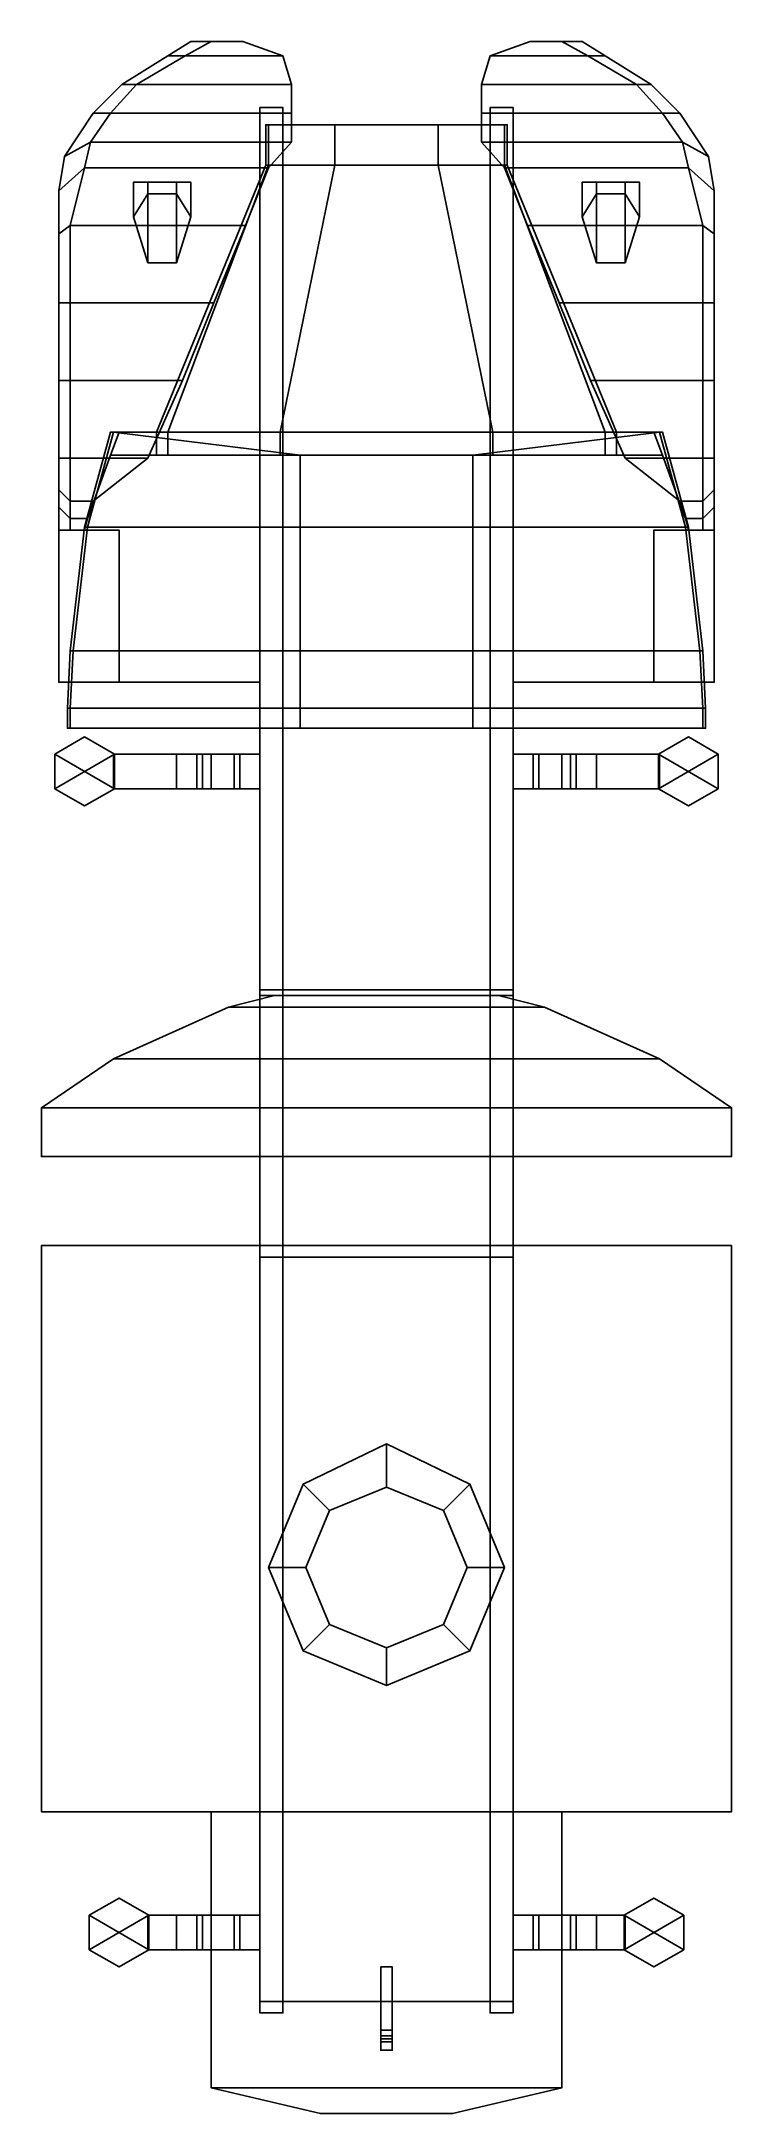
# Model space of a CAD drawing. Extents: x -1.2 to 1.2, y -4.01 to 3.2.
import ezdxf

# ---------------------------------------------------------------- set-up
doc = ezdxf.new("R2010")
doc.units = 0
doc.layers.get('0').update_dxf_attribs({"linetype": 'CONTINUOUS'})
doc.layers.add('MUDGUARDS', color=6, linetype='CONTINUOUS')

msp = doc.modelspace()

# ---------------------------------------------------------------- linework, layer by layer
for points in [[(-0.44, 2.97, 0.77), (-0.44, -3.66, 0.77), (-0.44, -3.66, 1.06), (-0.44, 2.97, 1.06)], [(-0.44, -3.66, 1.06), (-0.36, -3.66, 1.06), (-0.36, 2.97, 1.06), (-0.44, 2.97, 1.06)], [(-0.44, 2.97, 1.06), (-0.36, 2.97, 1.06), (-0.36, 2.97, 0.77), (-0.44, 2.97, 0.77)], [(-0.36, 2.97, 0.77), (-0.36, -3.66, 0.77), (-0.44, -3.66, 0.77), (-0.44, 2.97, 0.77)], [(-0.36, 2.97, 1.06), (-0.36, -3.66, 1.06), (-0.36, -3.66, 0.77), (-0.36, 2.97, 0.77)], [(0.44, 2.97, 0.77), (0.44, -3.66, 0.77), (0.36, -3.66, 0.77), (0.36, 2.97, 0.77)], [(0.36, -3.66, 1.06), (0.44, -3.66, 1.06), (0.44, 2.97, 1.06), (0.36, 2.97, 1.06)], [(0.36, 2.97, 0.77), (0.36, -3.66, 0.77), (0.36, -3.66, 1.06), (0.36, 2.97, 1.06)], [(0.36, 2.97, 1.06), (0.44, 2.97, 1.06), (0.44, 2.97, 0.77), (0.36, 2.97, 0.77)], [(0.44, 2.97, 1.06), (0.44, -3.66, 1.06), (0.44, -3.66, 0.77), (0.44, 2.97, 0.77)], [(-0.42, 2.91, 0.95), (-0.42, 2.77, 0.95), (-0.42, 2.77, 1.72), (-0.42, 2.91, 1.72)], [(0.42, 2.91, 1.72), (0.42, 2.91, 0.95), (-0.42, 2.91, 0.95), (-0.42, 2.91, 1.72)], [(0.42, 2.91, 0.95), (0.42, 2.77, 0.95), (-0.42, 2.77, 0.95), (-0.42, 2.91, 0.95)], [(-0.42, 2.91, 1.72), (-0.42, 2.77, 1.72), (-0.41, 2.77, 1.75), (-0.41, 2.91, 1.75)], [(0.41, 2.91, 1.75), (0.42, 2.91, 1.72), (-0.42, 2.91, 1.72), (-0.41, 2.91, 1.75)], [(0.18, 2.91, 1.86), (0.41, 2.91, 1.75), (-0.41, 2.91, 1.75), (-0.18, 2.91, 1.86)], [(-0.41, 2.91, 1.75), (-0.41, 2.77, 1.75), (-0.18, 2.77, 1.86), (-0.18, 2.91, 1.86)], [(-0.18, 2.91, 1.86), (-0.18, 2.77, 1.86), (0.18, 2.77, 1.86), (0.18, 2.91, 1.86)], [(0.18, 2.77, 1.86), (0.41, 2.77, 1.75), (0.41, 2.91, 1.75), (0.18, 2.91, 1.86)], [(0.41, 2.77, 1.75), (0.42, 2.77, 1.72), (0.42, 2.91, 1.72), (0.41, 2.91, 1.75)], [(0.42, 2.77, 1.72), (0.42, 2.77, 0.95), (0.42, 2.91, 0.95), (0.42, 2.91, 1.72)], [(-0.42, 2.77, 0.95), (-0.8, 1.84, 0.95), (-0.8, 1.84, 1.72), (-0.42, 2.77, 1.72)], [(0.42, 2.77, 0.95), (0.8, 1.84, 0.95), (-0.8, 1.84, 0.95), (-0.42, 2.77, 0.95)], [(-0.42, 2.77, 1.72), (-0.8, 1.84, 1.72), (-0.76, 1.84, 1.83), (-0.41, 2.77, 1.75)], [(-0.41, 2.77, 1.75), (-0.76, 1.84, 1.83), (-0.37, 1.84, 1.9), (-0.18, 2.77, 1.86)], [(-0.18, 2.77, 1.86), (-0.37, 1.84, 1.9), (0.37, 1.84, 1.9), (0.18, 2.77, 1.86)], [(0.37, 1.84, 1.9), (0.76, 1.84, 1.83), (0.41, 2.77, 1.75), (0.18, 2.77, 1.86)], [(0.76, 1.84, 1.83), (0.8, 1.84, 1.72), (0.42, 2.77, 1.72), (0.41, 2.77, 1.75)], [(0.8, 1.84, 1.72), (0.8, 1.84, 0.95), (0.42, 2.77, 0.95), (0.42, 2.77, 1.72)], [(-0.68, 2.71, 1.02), (-0.88, 2.71, 1.02), (-0.83, 2.71, 1.1066), (-0.73, 2.71, 1.1066)], [(-0.83, 2.71, 1.1066), (-0.88, 2.71, 1.02), (-0.88, 2.59, 1.02), (-0.83, 2.43, 1.1066)], [(-0.73, 2.71, 0.9334), (-0.83, 2.71, 0.9334), (-0.88, 2.71, 1.02), (-0.68, 2.71, 1.02)], [(-0.88, 2.71, 1.02), (-0.83, 2.71, 0.9334), (-0.83, 2.67, 0.9334), (-0.88, 2.59, 1.02)], [(-0.83, 2.71, 0.9334), (-0.73, 2.71, 0.9334), (-0.73, 2.67, 0.9334), (-0.83, 2.67, 0.9334)], [(-0.73, 2.71, 1.1066), (-0.83, 2.71, 1.1066), (-0.83, 2.43, 1.1066), (-0.73, 2.43, 1.1066)], [(-0.68, 2.71, 1.02), (-0.73, 2.71, 1.1066), (-0.73, 2.43, 1.1066), (-0.68, 2.59, 1.02)], [(-0.73, 2.71, 0.9334), (-0.68, 2.71, 1.02), (-0.68, 2.59, 1.02), (-0.73, 2.67, 0.9334)], [(0.73, 2.71, 1.1066), (0.68, 2.71, 1.02), (0.68, 2.59, 1.02), (0.73, 2.43, 1.1066)], [(0.68, 2.71, 1.02), (0.73, 2.71, 0.9334), (0.73, 2.67, 0.9334), (0.68, 2.59, 1.02)], [(0.88, 2.71, 1.02), (0.68, 2.71, 1.02), (0.73, 2.71, 1.1066), (0.83, 2.71, 1.1066)], [(0.83, 2.71, 0.9334), (0.73, 2.71, 0.9334), (0.68, 2.71, 1.02), (0.88, 2.71, 1.02)], [(0.83, 2.71, 1.1066), (0.73, 2.71, 1.1066), (0.73, 2.43, 1.1066), (0.83, 2.43, 1.1066)], [(0.73, 2.71, 0.9334), (0.83, 2.71, 0.9334), (0.83, 2.67, 0.9334), (0.73, 2.67, 0.9334)], [(0.88, 2.71, 1.02), (0.83, 2.71, 1.1066), (0.83, 2.43, 1.1066), (0.88, 2.59, 1.02)], [(0.83, 2.71, 0.9334), (0.88, 2.71, 1.02), (0.88, 2.59, 1.02), (0.83, 2.67, 0.9334)], [(-0.96, 1.84, 2.45), (-1.05, 1.51, 2.45), (-1.04, 1.51, 2.49), (-0.95, 1.84, 2.49)], [(0.96, 1.84, 2.45), (1.05, 1.51, 2.45), (-1.05, 1.51, 2.45), (-0.96, 1.84, 2.45)], [(-0.95, 1.84, 2.49), (-1.04, 1.51, 2.49), (-0.3, 1.51, 2.56), (-0.3, 1.76, 2.53)], [(-0.93, 1.84, 0.95), (-0.96, 1.76, 0.95), (-0.96, 1.76, 1.72), (-0.93, 1.84, 1.72)], [(0.93, 1.84, 0.95), (0.96, 1.76, 0.95), (-0.96, 1.76, 0.95), (-0.93, 1.84, 0.95)], [(0.95, 1.84, 2.49), (0.96, 1.84, 2.45), (-0.96, 1.84, 2.45), (-0.95, 1.84, 2.49)], [(0.3, 1.76, 2.53), (0.95, 1.84, 2.49), (-0.95, 1.84, 2.49), (-0.3, 1.76, 2.53)], [(-0.8, 1.84, 1.72), (-0.8, 1.76, 1.72), (-0.76, 1.76, 1.83), (-0.76, 1.84, 1.83)], [(-0.76, 1.84, 1.83), (-0.76, 1.76, 1.83), (-0.37, 1.76, 1.9), (-0.37, 1.84, 1.9)], [(-0.37, 1.84, 1.9), (-0.37, 1.76, 1.9), (0.37, 1.76, 1.9), (0.37, 1.84, 1.9)], [(0.3, 1.51, 2.56), (1.04, 1.51, 2.49), (0.95, 1.84, 2.49), (0.3, 1.76, 2.53)], [(0.37, 1.76, 1.9), (0.76, 1.76, 1.83), (0.76, 1.84, 1.83), (0.37, 1.84, 1.9)], [(0.76, 1.76, 1.83), (0.8, 1.76, 1.72), (0.8, 1.84, 1.72), (0.76, 1.84, 1.83)], [(0.96, 1.76, 1.72), (0.96, 1.76, 0.95), (0.93, 1.84, 0.95), (0.93, 1.84, 1.72)], [(1.04, 1.51, 2.49), (1.05, 1.51, 2.45), (0.96, 1.84, 2.45), (0.95, 1.84, 2.49)], [(-0.96, 1.76, 0.95), (-1.05, 1.51, 0.95), (-1.05, 1.51, 2.45), (-0.96, 1.76, 2.45)], [(0.96, 1.76, 0.95), (1.05, 1.51, 0.95), (-1.05, 1.51, 0.95), (-0.96, 1.76, 0.95)], [(0.96, 1.76, 2.45), (0.96, 1.76, 0.95), (-0.96, 1.76, 0.95), (-0.96, 1.76, 2.45)], [(-0.3, 1.76, 2.53), (-0.3, 1.51, 2.56), (0.3, 1.51, 2.56), (0.3, 1.76, 2.53)], [(1.05, 1.51, 2.45), (1.05, 1.51, 0.95), (0.96, 1.76, 0.95), (0.96, 1.76, 2.45)], [(-1.05, 1.51, 0.95), (-1.1, 1.08, 0.95), (-1.1, 1.08, 2.45), (-1.05, 1.51, 2.45)], [(1.05, 1.51, 0.95), (1.1, 1.08, 0.95), (-1.1, 1.08, 0.95), (-1.05, 1.51, 0.95)], [(-1.05, 1.51, 2.45), (-1.1, 1.08, 2.45), (-1.09, 1.08, 2.49), (-1.04, 1.51, 2.49)], [(-1.04, 1.51, 2.49), (-1.09, 1.08, 2.49), (-0.3, 1.08, 2.57), (-0.3, 1.51, 2.56)], [(-0.3, 1.51, 2.56), (-0.3, 1.08, 2.57), (0.3, 1.08, 2.57), (0.3, 1.51, 2.56)], [(0.3, 1.08, 2.57), (1.09, 1.08, 2.49), (1.04, 1.51, 2.49), (0.3, 1.51, 2.56)], [(1.09, 1.08, 2.49), (1.1, 1.08, 2.45), (1.05, 1.51, 2.45), (1.04, 1.51, 2.49)], [(1.1, 1.08, 2.45), (1.1, 1.08, 0.95), (1.05, 1.51, 0.95), (1.05, 1.51, 2.45)], [(-1.1, 1.08, 0.95), (-1.11, 0.88, 0.95), (-1.11, 0.88, 2.45), (-1.1, 1.08, 2.45)], [(1.1, 1.08, 0.95), (1.11, 0.88, 0.95), (-1.11, 0.88, 0.95), (-1.1, 1.08, 0.95)], [(-1.1, 1.08, 2.45), (-1.11, 0.88, 2.45), (-1.1, 0.88, 2.49), (-1.09, 1.08, 2.49)], [(-1.09, 1.08, 2.49), (-1.1, 0.88, 2.49), (-0.3, 0.88, 2.57), (-0.3, 1.08, 2.57)], [(-0.3, 1.08, 2.57), (-0.3, 0.88, 2.57), (0.3, 0.88, 2.57), (0.3, 1.08, 2.57)], [(0.3, 0.88, 2.57), (1.1, 0.88, 2.49), (1.09, 1.08, 2.49), (0.3, 1.08, 2.57)], [(1.1, 0.88, 2.49), (1.11, 0.88, 2.45), (1.1, 1.08, 2.45), (1.09, 1.08, 2.49)], [(1.11, 0.88, 2.45), (1.11, 0.88, 0.95), (1.1, 1.08, 0.95), (1.1, 1.08, 2.45)], [(-1.11, 0.88, 0.95), (-1.11, 0.81, 0.95), (-1.11, 0.81, 2.45), (-1.11, 0.88, 2.45)], [(1.11, 0.88, 0.95), (1.11, 0.81, 0.95), (-1.11, 0.81, 0.95), (-1.11, 0.88, 0.95)], [(-1.11, 0.88, 2.45), (-1.11, 0.81, 2.45), (-1.1, 0.81, 2.49), (-1.1, 0.88, 2.49)], [(-1.1, 0.88, 2.49), (-1.1, 0.81, 2.49), (-0.3, 0.81, 2.54), (-0.3, 0.88, 2.57)], [(-0.3, 0.88, 2.57), (-0.3, 0.81, 2.54), (0.3, 0.81, 2.54), (0.3, 0.88, 2.57)], [(0.3, 0.81, 2.54), (1.1, 0.81, 2.49), (1.1, 0.88, 2.49), (0.3, 0.88, 2.57)], [(1.1, 0.81, 2.49), (1.11, 0.81, 2.45), (1.11, 0.88, 2.45), (1.1, 0.88, 2.49)], [(1.11, 0.81, 2.45), (1.11, 0.81, 0.95), (1.11, 0.88, 0.95), (1.11, 0.88, 2.45)], [(-1.11, 0.81, 2.45), (-1.11, 0.81, 0.95), (1.11, 0.81, 0.95), (1.11, 0.81, 2.45)], [(-1.1, 0.81, 2.49), (-1.11, 0.81, 2.45), (1.11, 0.81, 2.45), (1.1, 0.81, 2.49)], [(-0.3, 0.81, 2.54), (-1.1, 0.81, 2.49), (1.1, 0.81, 2.49), (0.3, 0.81, 2.54)], [(-0.44, 0.81, 1.06), (-0.44, -0.1, 1.06), (-0.44, -0.1, 1.82), (-0.44, 0.81, 1.82)], [(-0.44, 0.81, 1.82), (-0.44, -0.1, 1.82), (0.44, -0.1, 1.82), (0.44, 0.81, 1.82)], [(0.44, 0.81, 1.06), (0.44, -0.1, 1.06), (-0.44, -0.1, 1.06), (-0.44, 0.81, 1.06)], [(0.44, -0.1, 1.82), (0.44, -0.1, 1.06), (0.44, 0.81, 1.06), (0.44, 0.81, 1.82)], [(-1.1539, 0.72, 1.44), (-1.1539, 0.6, 1.44), (-0.9461, 0.72, 1.44), (-1.05, 0.78, 1.44)], [(-1.05, 0.78, 0.72), (-0.9461, 0.72, 0.72), (-0.9461, 0.6, 0.72), (-1.1539, 0.72, 0.72)], [(-1.05, 0.78, 0.72), (-1.1539, 0.72, 0.72), (-1.1539, 0.72, 1.44), (-1.05, 0.78, 1.44)], [(-0.9461, 0.72, 0.72), (-1.05, 0.78, 0.72), (-1.05, 0.78, 1.44), (-0.9461, 0.72, 1.44)], [(1.05, 0.78, 0.72), (0.9461, 0.72, 0.72), (0.9461, 0.72, 1.44), (1.05, 0.78, 1.44)], [(1.05, 0.78, 0.72), (1.1539, 0.72, 0.72), (1.1539, 0.6, 0.72), (0.9461, 0.72, 0.72)], [(0.9461, 0.72, 1.44), (0.9461, 0.6, 1.44), (1.1539, 0.72, 1.44), (1.05, 0.78, 1.44)], [(1.1539, 0.72, 0.72), (1.05, 0.78, 0.72), (1.05, 0.78, 1.44), (1.1539, 0.72, 1.44)], [(-1.1539, 0.6, 1.44), (-1.05, 0.54, 1.44), (-0.9461, 0.6, 1.44), (-0.9461, 0.72, 1.44)], [(-1.1539, 0.72, 0.72), (-0.9461, 0.6, 0.72), (-1.05, 0.54, 0.72), (-1.1539, 0.6, 0.72)], [(-1.1539, 0.72, 0.72), (-1.1539, 0.6, 0.72), (-1.1539, 0.6, 1.44), (-1.1539, 0.72, 1.44)], [(-0.73, 0.72, 0.75), (-0.64, 0.72, 0.53), (-0.95, 0.72, 0.53), (-0.95, 0.72, 0.75)], [(-0.95, 0.6, 0.53), (-0.95, 0.72, 0.53), (-0.64, 0.72, 0.53), (-0.64, 0.6, 0.53)], [(-0.73, 0.6, 0.75), (-0.73, 0.72, 0.75), (-0.95, 0.72, 0.75), (-0.95, 0.6, 0.75)], [(-0.9461, 0.6, 0.72), (-0.9461, 0.72, 0.72), (-0.9461, 0.72, 1.44), (-0.9461, 0.6, 1.44)], [(-0.66, 0.72, 0.79), (-0.51, 0.72, 0.64), (-0.64, 0.72, 0.53), (-0.73, 0.72, 0.75)], [(-0.66, 0.6, 0.79), (-0.66, 0.72, 0.79), (-0.73, 0.72, 0.75), (-0.73, 0.6, 0.75)], [(-0.61, 0.72, 0.89), (-0.44, 0.72, 0.79), (-0.51, 0.72, 0.64), (-0.66, 0.72, 0.79)], [(-0.61, 0.6, 0.89), (-0.61, 0.72, 0.89), (-0.66, 0.72, 0.79), (-0.66, 0.6, 0.79)], [(-0.64, 0.6, 0.53), (-0.64, 0.72, 0.53), (-0.51, 0.72, 0.64), (-0.51, 0.6, 0.64)], [(-0.53, 0.72, 0.99), (-0.44, 0.72, 1), (-0.44, 0.72, 0.79), (-0.61, 0.72, 0.89)], [(-0.53, 0.6, 0.99), (-0.53, 0.72, 0.99), (-0.61, 0.72, 0.89), (-0.61, 0.6, 0.89)], [(-0.44, 0.6, 1), (-0.44, 0.72, 1), (-0.53, 0.72, 0.99), (-0.53, 0.6, 0.99)], [(-0.51, 0.6, 0.64), (-0.51, 0.72, 0.64), (-0.44, 0.72, 0.79), (-0.44, 0.6, 0.79)], [(0.66, 0.72, 0.79), (0.51, 0.72, 0.64), (0.44, 0.72, 0.79), (0.61, 0.72, 0.89)], [(0.51, 0.72, 0.64), (0.51, 0.6, 0.64), (0.44, 0.6, 0.79), (0.44, 0.72, 0.79)], [(0.61, 0.72, 0.89), (0.44, 0.72, 0.79), (0.44, 0.72, 1), (0.53, 0.72, 0.99)], [(0.44, 0.72, 1), (0.44, 0.6, 1), (0.53, 0.6, 0.99), (0.53, 0.72, 0.99)], [(0.73, 0.72, 0.75), (0.64, 0.72, 0.53), (0.51, 0.72, 0.64), (0.66, 0.72, 0.79)], [(0.64, 0.72, 0.53), (0.64, 0.6, 0.53), (0.51, 0.6, 0.64), (0.51, 0.72, 0.64)], [(0.53, 0.72, 0.99), (0.53, 0.6, 0.99), (0.61, 0.6, 0.89), (0.61, 0.72, 0.89)], [(0.61, 0.72, 0.89), (0.61, 0.6, 0.89), (0.66, 0.6, 0.79), (0.66, 0.72, 0.79)], [(0.95, 0.72, 0.75), (0.95, 0.72, 0.53), (0.64, 0.72, 0.53), (0.73, 0.72, 0.75)], [(0.95, 0.72, 0.53), (0.95, 0.6, 0.53), (0.64, 0.6, 0.53), (0.64, 0.72, 0.53)], [(0.66, 0.72, 0.79), (0.66, 0.6, 0.79), (0.73, 0.6, 0.75), (0.73, 0.72, 0.75)], [(0.73, 0.72, 0.75), (0.73, 0.6, 0.75), (0.95, 0.6, 0.75), (0.95, 0.72, 0.75)], [(0.9461, 0.72, 0.72), (0.9461, 0.6, 0.72), (0.9461, 0.6, 1.44), (0.9461, 0.72, 1.44)], [(0.9461, 0.72, 0.72), (1.1539, 0.6, 0.72), (1.05, 0.54, 0.72), (0.9461, 0.6, 0.72)], [(0.9461, 0.6, 1.44), (1.05, 0.54, 1.44), (1.1539, 0.6, 1.44), (1.1539, 0.72, 1.44)], [(1.1539, 0.6, 0.72), (1.1539, 0.72, 0.72), (1.1539, 0.72, 1.44), (1.1539, 0.6, 1.44)], [(-1.1539, 0.6, 0.72), (-1.05, 0.54, 0.72), (-1.05, 0.54, 1.44), (-1.1539, 0.6, 1.44)], [(-1.05, 0.54, 0.72), (-0.9461, 0.6, 0.72), (-0.9461, 0.6, 1.44), (-1.05, 0.54, 1.44)], [(-0.95, 0.6, 0.75), (-0.95, 0.6, 0.53), (-0.64, 0.6, 0.53), (-0.73, 0.6, 0.75)], [(-0.73, 0.6, 0.75), (-0.64, 0.6, 0.53), (-0.51, 0.6, 0.64), (-0.66, 0.6, 0.79)], [(-0.66, 0.6, 0.79), (-0.51, 0.6, 0.64), (-0.44, 0.6, 0.79), (-0.61, 0.6, 0.89)], [(-0.61, 0.6, 0.89), (-0.44, 0.6, 0.79), (-0.44, 0.6, 1), (-0.53, 0.6, 0.99)], [(0.61, 0.6, 0.89), (0.44, 0.6, 0.79), (0.51, 0.6, 0.64), (0.66, 0.6, 0.79)], [(0.53, 0.6, 0.99), (0.44, 0.6, 1), (0.44, 0.6, 0.79), (0.61, 0.6, 0.89)], [(0.66, 0.6, 0.79), (0.51, 0.6, 0.64), (0.64, 0.6, 0.53), (0.73, 0.6, 0.75)], [(0.73, 0.6, 0.75), (0.64, 0.6, 0.53), (0.95, 0.6, 0.53), (0.95, 0.6, 0.75)], [(0.9461, 0.6, 0.72), (1.05, 0.54, 0.72), (1.05, 0.54, 1.44), (0.9461, 0.6, 1.44)], [(1.05, 0.54, 0.72), (1.1539, 0.6, 0.72), (1.1539, 0.6, 1.44), (1.05, 0.54, 1.44)], [(-0.55, -0.16, 1.27), (0.55, -0.16, 1.27), (0.39, -0.12, 1.27), (-0.39, -0.12, 1.27)], [(0.39, -0.12, 1.23), (0.55, -0.16, 1.23), (-0.55, -0.16, 1.23), (-0.39, -0.12, 1.23)], [(-0.39, -0.12, 1.23), (-0.55, -0.16, 1.23), (-0.55, -0.16, 1.27), (-0.39, -0.12, 1.27)], [(-0.44, -0.1, 1.82), (-0.44, -0.1, 1.06), (0.44, -0.1, 1.06), (0.44, -0.1, 1.82)], [(0.44, -0.12, 1.23), (0.44, -0.12, 1.06), (-0.44, -0.12, 1.06), (-0.44, -0.12, 1.23)], [(-0.44, -0.12, 1.06), (-0.44, -0.68, 1.06), (-0.44, -0.68, 1.23), (-0.44, -0.12, 1.23)], [(-0.39, -0.12, 1.27), (0.39, -0.12, 1.27), (0.39, -0.12, 1.23), (-0.39, -0.12, 1.23)], [(0.36, -0.12, 1.06), (0.36, -0.68, 1.06), (-0.36, -0.68, 1.06), (-0.36, -0.12, 1.06)], [(0.39, -0.12, 1.27), (0.55, -0.16, 1.27), (0.55, -0.16, 1.23), (0.39, -0.12, 1.23)], [(0.44, -0.68, 1.23), (0.44, -0.68, 1.06), (0.44, -0.12, 1.06), (0.44, -0.12, 1.23)], [(0.55, -0.16, 1.23), (0.95, -0.34, 1.23), (-0.95, -0.34, 1.23), (-0.55, -0.16, 1.23)], [(-0.95, -0.34, 1.27), (0.95, -0.34, 1.27), (0.55, -0.16, 1.27), (-0.55, -0.16, 1.27)], [(-0.55, -0.16, 1.23), (-0.95, -0.34, 1.23), (-0.95, -0.34, 1.27), (-0.55, -0.16, 1.27)], [(0.55, -0.16, 1.27), (0.95, -0.34, 1.27), (0.95, -0.34, 1.23), (0.55, -0.16, 1.23)], [(-1.2, -0.51, 1.27), (1.2, -0.51, 1.27), (0.95, -0.34, 1.27), (-0.95, -0.34, 1.27)], [(0.95, -0.34, 1.23), (1.2, -0.51, 1.23), (-1.2, -0.51, 1.23), (-0.95, -0.34, 1.23)], [(-0.95, -0.34, 1.23), (-1.2, -0.51, 1.23), (-1.2, -0.51, 1.27), (-0.95, -0.34, 1.27)], [(0.95, -0.34, 1.27), (1.2, -0.51, 1.27), (1.2, -0.51, 1.23), (0.95, -0.34, 1.23)], [(-1.2, -0.68, 1.27), (1.2, -0.68, 1.27), (1.2, -0.51, 1.27), (-1.2, -0.51, 1.27)], [(1.2, -0.51, 1.23), (1.2, -0.68, 1.23), (-1.2, -0.68, 1.23), (-1.2, -0.51, 1.23)], [(-1.2, -0.51, 1.23), (-1.2, -0.68, 1.23), (-1.2, -0.68, 1.27), (-1.2, -0.51, 1.27)], [(1.2, -0.51, 1.27), (1.2, -0.68, 1.27), (1.2, -0.68, 1.23), (1.2, -0.51, 1.23)], [(-1.2, -0.68, 1.23), (1.2, -0.68, 1.23), (1.2, -0.68, 1.27), (-1.2, -0.68, 1.27)], [(-0.44, -0.68, 1.23), (-0.44, -0.68, 1.06), (0.44, -0.68, 1.06), (0.44, -0.68, 1.23)], [(-1.2, -2.96, 1.27), (1.2, -2.96, 1.27), (1.2, -0.99, 1.27), (-1.2, -0.99, 1.27)], [(1.2, -0.99, 1.23), (1.2, -2.96, 1.23), (-1.2, -2.96, 1.23), (-1.2, -0.99, 1.23)], [(-1.2, -0.99, 1.27), (1.2, -0.99, 1.27), (1.2, -0.99, 1.23), (-1.2, -0.99, 1.23)], [(-1.2, -0.99, 1.23), (-1.2, -2.96, 1.23), (-1.2, -2.96, 1.27), (-1.2, -0.99, 1.27)], [(1.2, -0.99, 1.27), (1.2, -2.96, 1.27), (1.2, -2.96, 1.23), (1.2, -0.99, 1.23)], [(-0.44, -1.03, 1.06), (-0.44, -3.62, 1.06), (-0.44, -3.62, 1.23), (-0.44, -1.03, 1.23)], [(0.44, -1.03, 1.23), (0.44, -1.03, 1.06), (-0.44, -1.03, 1.06), (-0.44, -1.03, 1.23)], [(0.36, -1.03, 1.06), (0.36, -3.62, 1.06), (-0.36, -3.62, 1.06), (-0.36, -1.03, 1.06)], [(0.44, -3.62, 1.23), (0.44, -3.62, 1.06), (0.44, -1.03, 1.06), (0.44, -1.03, 1.23)], [(0, -1.68, 1.27), (-0.2899, -1.8201, 1.27), (-0.198, -1.912, 1.85), (0, -1.83, 1.85)], [(0.2899, -1.8201, 1.27), (0, -1.68, 1.27), (0, -1.83, 1.85), (0.198, -1.912, 1.85)], [(-0.2899, -1.8201, 1.27), (-0.41, -2.11, 1.27), (-0.28, -2.11, 1.85), (-0.198, -1.912, 1.85)], [(0.41, -2.11, 1.27), (0.2899, -1.8201, 1.27), (0.198, -1.912, 1.85), (0.28, -2.11, 1.85)], [(-0.41, -2.11, 1.27), (-0.2899, -2.3999, 1.27), (-0.198, -2.308, 1.85), (-0.28, -2.11, 1.85)], [(0.2899, -2.3999, 1.27), (0.41, -2.11, 1.27), (0.28, -2.11, 1.85), (0.198, -2.308, 1.85)], [(-0.2899, -2.3999, 1.27), (0, -2.52, 1.27), (0, -2.39, 1.85), (-0.198, -2.308, 1.85)], [(0, -2.52, 1.27), (0.2899, -2.3999, 1.27), (0.198, -2.308, 1.85), (0, -2.39, 1.85)], [(-1.2, -2.96, 1.23), (-0.61, -2.96, 1.23), (-0.61, -2.96, 1.27), (-1.2, -2.96, 1.27)], [(0.61, -2.96, 1.23), (0.61, -3.92, 1.23), (-0.61, -3.92, 1.23), (-0.61, -2.96, 1.23)], [(-0.61, -3.92, 1.27), (0.61, -3.92, 1.27), (0.61, -2.96, 1.27), (-0.61, -2.96, 1.27)], [(-0.61, -2.96, 1.23), (-0.61, -3.92, 1.23), (-0.61, -3.92, 1.27), (-0.61, -2.96, 1.27)], [(0.61, -2.96, 1.27), (0.61, -3.92, 1.27), (0.61, -3.92, 1.23), (0.61, -2.96, 1.23)], [(0.61, -2.96, 1.23), (1.2, -2.96, 1.23), (1.2, -2.96, 1.27), (0.61, -2.96, 1.27)], [(-0.93, -3.26, 0.72), (-1.0339, -3.32, 0.72), (-1.0339, -3.32, 1.44), (-0.93, -3.26, 1.44)], [(-0.93, -3.26, 0.72), (-0.8261, -3.32, 0.72), (-0.8261, -3.44, 0.72), (-1.0339, -3.32, 0.72)], [(-1.0339, -3.32, 1.44), (-1.0339, -3.44, 1.44), (-0.8261, -3.32, 1.44), (-0.93, -3.26, 1.44)], [(-0.8261, -3.32, 0.72), (-0.93, -3.26, 0.72), (-0.93, -3.26, 1.44), (-0.8261, -3.32, 1.44)], [(0.93, -3.26, 0.72), (0.8261, -3.32, 0.72), (0.8261, -3.32, 1.44), (0.93, -3.26, 1.44)], [(0.93, -3.26, 0.72), (1.0339, -3.32, 0.72), (1.0339, -3.44, 0.72), (0.8261, -3.32, 0.72)], [(0.8261, -3.32, 1.44), (0.8261, -3.44, 1.44), (1.0339, -3.32, 1.44), (0.93, -3.26, 1.44)], [(1.0339, -3.32, 0.72), (0.93, -3.26, 0.72), (0.93, -3.26, 1.44), (1.0339, -3.32, 1.44)], [(-1.0339, -3.32, 0.72), (-1.0339, -3.44, 0.72), (-1.0339, -3.44, 1.44), (-1.0339, -3.32, 1.44)], [(-1.0339, -3.32, 0.72), (-0.8261, -3.44, 0.72), (-0.93, -3.5, 0.72), (-1.0339, -3.44, 0.72)], [(-1.0339, -3.44, 1.44), (-0.93, -3.5, 1.44), (-0.8261, -3.44, 1.44), (-0.8261, -3.32, 1.44)], [(-0.73, -3.32, 0.75), (-0.64, -3.32, 0.53), (-0.83, -3.32, 0.53), (-0.83, -3.32, 0.75)], [(-0.83, -3.44, 0.53), (-0.83, -3.32, 0.53), (-0.64, -3.32, 0.53), (-0.64, -3.44, 0.53)], [(-0.73, -3.44, 0.75), (-0.73, -3.32, 0.75), (-0.83, -3.32, 0.75), (-0.83, -3.44, 0.75)], [(-0.8261, -3.44, 0.72), (-0.8261, -3.32, 0.72), (-0.8261, -3.32, 1.44), (-0.8261, -3.44, 1.44)], [(-0.66, -3.32, 0.79), (-0.51, -3.32, 0.64), (-0.64, -3.32, 0.53), (-0.73, -3.32, 0.75)], [(-0.66, -3.44, 0.79), (-0.66, -3.32, 0.79), (-0.73, -3.32, 0.75), (-0.73, -3.44, 0.75)], [(-0.61, -3.32, 0.89), (-0.44, -3.32, 0.79), (-0.51, -3.32, 0.64), (-0.66, -3.32, 0.79)], [(-0.61, -3.44, 0.89), (-0.61, -3.32, 0.89), (-0.66, -3.32, 0.79), (-0.66, -3.44, 0.79)], [(-0.64, -3.44, 0.53), (-0.64, -3.32, 0.53), (-0.51, -3.32, 0.64), (-0.51, -3.44, 0.64)], [(-0.53, -3.44, 0.99), (-0.53, -3.32, 0.99), (-0.61, -3.32, 0.89), (-0.61, -3.44, 0.89)], [(-0.53, -3.32, 0.99), (-0.44, -3.32, 1), (-0.44, -3.32, 0.79), (-0.61, -3.32, 0.89)], [(-0.44, -3.44, 1), (-0.44, -3.32, 1), (-0.53, -3.32, 0.99), (-0.53, -3.44, 0.99)], [(-0.51, -3.44, 0.64), (-0.51, -3.32, 0.64), (-0.44, -3.32, 0.79), (-0.44, -3.44, 0.79)], [(0.66, -3.32, 0.79), (0.51, -3.32, 0.64), (0.44, -3.32, 0.79), (0.61, -3.32, 0.89)], [(0.51, -3.32, 0.64), (0.51, -3.44, 0.64), (0.44, -3.44, 0.79), (0.44, -3.32, 0.79)], [(0.61, -3.32, 0.89), (0.44, -3.32, 0.79), (0.44, -3.32, 1), (0.53, -3.32, 0.99)], [(0.44, -3.32, 1), (0.44, -3.44, 1), (0.53, -3.44, 0.99), (0.53, -3.32, 0.99)], [(0.73, -3.32, 0.75), (0.64, -3.32, 0.53), (0.51, -3.32, 0.64), (0.66, -3.32, 0.79)], [(0.64, -3.32, 0.53), (0.64, -3.44, 0.53), (0.51, -3.44, 0.64), (0.51, -3.32, 0.64)], [(0.53, -3.32, 0.99), (0.53, -3.44, 0.99), (0.61, -3.44, 0.89), (0.61, -3.32, 0.89)], [(0.61, -3.32, 0.89), (0.61, -3.44, 0.89), (0.66, -3.44, 0.79), (0.66, -3.32, 0.79)], [(0.83, -3.32, 0.75), (0.83, -3.32, 0.53), (0.64, -3.32, 0.53), (0.73, -3.32, 0.75)], [(0.83, -3.32, 0.53), (0.83, -3.44, 0.53), (0.64, -3.44, 0.53), (0.64, -3.32, 0.53)], [(0.66, -3.32, 0.79), (0.66, -3.44, 0.79), (0.73, -3.44, 0.75), (0.73, -3.32, 0.75)], [(0.73, -3.32, 0.75), (0.73, -3.44, 0.75), (0.83, -3.44, 0.75), (0.83, -3.32, 0.75)], [(0.8261, -3.32, 0.72), (0.8261, -3.44, 0.72), (0.8261, -3.44, 1.44), (0.8261, -3.32, 1.44)], [(0.8261, -3.32, 0.72), (1.0339, -3.44, 0.72), (0.93, -3.5, 0.72), (0.8261, -3.44, 0.72)], [(0.8261, -3.44, 1.44), (0.93, -3.5, 1.44), (1.0339, -3.44, 1.44), (1.0339, -3.32, 1.44)], [(1.0339, -3.44, 0.72), (1.0339, -3.32, 0.72), (1.0339, -3.32, 1.44), (1.0339, -3.44, 1.44)], [(-1.0339, -3.44, 0.72), (-0.93, -3.5, 0.72), (-0.93, -3.5, 1.44), (-1.0339, -3.44, 1.44)], [(-0.93, -3.5, 0.72), (-0.8261, -3.44, 0.72), (-0.8261, -3.44, 1.44), (-0.93, -3.5, 1.44)], [(-0.83, -3.44, 0.75), (-0.83, -3.44, 0.53), (-0.64, -3.44, 0.53), (-0.73, -3.44, 0.75)], [(-0.73, -3.44, 0.75), (-0.64, -3.44, 0.53), (-0.51, -3.44, 0.64), (-0.66, -3.44, 0.79)], [(-0.66, -3.44, 0.79), (-0.51, -3.44, 0.64), (-0.44, -3.44, 0.79), (-0.61, -3.44, 0.89)], [(-0.61, -3.44, 0.89), (-0.44, -3.44, 0.79), (-0.44, -3.44, 1), (-0.53, -3.44, 0.99)], [(0.61, -3.44, 0.89), (0.44, -3.44, 0.79), (0.51, -3.44, 0.64), (0.66, -3.44, 0.79)], [(0.53, -3.44, 0.99), (0.44, -3.44, 1), (0.44, -3.44, 0.79), (0.61, -3.44, 0.89)], [(0.66, -3.44, 0.79), (0.51, -3.44, 0.64), (0.64, -3.44, 0.53), (0.73, -3.44, 0.75)], [(0.73, -3.44, 0.75), (0.64, -3.44, 0.53), (0.83, -3.44, 0.53), (0.83, -3.44, 0.75)], [(0.8261, -3.44, 0.72), (0.93, -3.5, 0.72), (0.93, -3.5, 1.44), (0.8261, -3.44, 1.44)], [(0.93, -3.5, 0.72), (1.0339, -3.44, 0.72), (1.0339, -3.44, 1.44), (0.93, -3.5, 1.44)], [(-0.02, -3.5, 0.83), (-0.02, -3.76, 0.83), (-0.02, -3.72, 0.88), (-0.02, -3.5, 0.98)], [(-0.02, -3.5, 0.98), (-0.02, -3.72, 0.88), (0.02, -3.72, 0.88), (0.02, -3.5, 0.98)], [(0.02, -3.5, 0.83), (0.02, -3.76, 0.83), (-0.02, -3.76, 0.83), (-0.02, -3.5, 0.83)], [(0.02, -3.72, 0.88), (0.02, -3.76, 0.83), (0.02, -3.5, 0.83), (0.02, -3.5, 0.98)], [(-0.44, -3.62, 1.23), (-0.44, -3.62, 1.06), (0.44, -3.62, 1.06), (0.44, -3.62, 1.23)], [(-0.44, -3.66, 0.77), (-0.36, -3.66, 0.77), (-0.36, -3.66, 1.06), (-0.44, -3.66, 1.06)], [(0.36, -3.66, 0.77), (0.44, -3.66, 0.77), (0.44, -3.66, 1.06), (0.36, -3.66, 1.06)], [(-0.02, -3.72, 0.88), (-0.02, -3.75, 0.9), (0.02, -3.75, 0.9), (0.02, -3.72, 0.88)], [(-0.02, -3.76, 0.83), (-0.02, -3.79, 0.86), (-0.02, -3.75, 0.9), (-0.02, -3.72, 0.88)], [(-0.02, -3.74, 0.94), (-0.02, -3.76, 0.94), (0.02, -3.76, 0.94), (0.02, -3.74, 0.94)], [(-0.02, -3.79, 0.91), (-0.02, -3.76, 0.94), (-0.02, -3.74, 0.94), (-0.02, -3.75, 0.92)], [(-0.02, -3.75, 0.92), (-0.02, -3.74, 0.94), (0.02, -3.74, 0.94), (0.02, -3.75, 0.92)], [(0.02, -3.75, 0.9), (0.02, -3.79, 0.86), (0.02, -3.76, 0.83), (0.02, -3.72, 0.88)], [(0.02, -3.74, 0.94), (0.02, -3.76, 0.94), (0.02, -3.79, 0.91), (0.02, -3.75, 0.92)], [(-0.02, -3.79, 0.86), (-0.02, -3.79, 0.91), (-0.02, -3.75, 0.92), (-0.02, -3.75, 0.9)], [(-0.02, -3.75, 0.9), (-0.02, -3.75, 0.92), (0.02, -3.75, 0.92), (0.02, -3.75, 0.9)], [(0.02, -3.76, 0.83), (0.02, -3.79, 0.86), (-0.02, -3.79, 0.86), (-0.02, -3.76, 0.83)], [(0.02, -3.79, 0.91), (0.02, -3.76, 0.94), (-0.02, -3.76, 0.94), (-0.02, -3.79, 0.91)], [(0.02, -3.79, 0.86), (0.02, -3.79, 0.91), (-0.02, -3.79, 0.91), (-0.02, -3.79, 0.86)], [(0.02, -3.75, 0.92), (0.02, -3.79, 0.91), (0.02, -3.79, 0.86), (0.02, -3.75, 0.9)], [(-0.23, -4.01, 1.27), (0.23, -4.01, 1.27), (0.61, -3.92, 1.27), (-0.61, -3.92, 1.27)], [(0.61, -3.92, 1.23), (0.23, -4.01, 1.23), (-0.23, -4.01, 1.23), (-0.61, -3.92, 1.23)], [(-0.61, -3.92, 1.23), (-0.23, -4.01, 1.23), (-0.23, -4.01, 1.27), (-0.61, -3.92, 1.27)], [(0.61, -3.92, 1.27), (0.23, -4.01, 1.27), (0.23, -4.01, 1.23), (0.61, -3.92, 1.23)], [(-0.23, -4.01, 1.23), (0.23, -4.01, 1.23), (0.23, -4.01, 1.27), (-0.23, -4.01, 1.27)]]:
    msp.add_3dface(points)
at = {"layer": 'MUDGUARDS'}
for points in [[(-0.61, 3.2, 0.78), (-0.7, 3.15, 0.78), (-0.76, 3.15, 0.62), (-0.68, 3.2, 0.62)], [(-0.68, 3.2, 0.62), (-0.76, 3.15, 0.62), (-0.7, 3.15, 0.78), (-0.61, 3.2, 0.78)], [(-0.5, 3.2, 0.78), (-0.36, 3.15, 0.78), (-0.7, 3.15, 0.78), (-0.61, 3.2, 0.78)], [(-0.61, 3.2, 0.78), (-0.7, 3.15, 0.78), (-0.36, 3.15, 0.78), (-0.5, 3.2, 0.78)], [(0.5, 3.2, 0.78), (0.36, 3.15, 0.78), (0.7, 3.15, 0.78), (0.61, 3.2, 0.78)], [(0.61, 3.2, 0.78), (0.7, 3.15, 0.78), (0.36, 3.15, 0.78), (0.5, 3.2, 0.78)], [(0.61, 3.2, 0.78), (0.7, 3.15, 0.78), (0.76, 3.15, 0.62), (0.68, 3.2, 0.62)], [(0.68, 3.2, 0.62), (0.76, 3.15, 0.62), (0.7, 3.15, 0.78), (0.61, 3.2, 0.78)], [(-0.76, 3.15, 0.62), (-0.92, 3.05, 0.62), (-0.87, 3.05, 0.78), (-0.7, 3.15, 0.78)], [(-0.7, 3.15, 0.78), (-0.87, 3.05, 0.78), (-0.92, 3.05, 0.62), (-0.76, 3.15, 0.62)], [(-0.36, 3.15, 0.78), (-0.33, 3.05, 0.78), (-0.87, 3.05, 0.78), (-0.7, 3.15, 0.78)], [(-0.7, 3.15, 0.78), (-0.87, 3.05, 0.78), (-0.33, 3.05, 0.78), (-0.36, 3.15, 0.78)], [(0.7, 3.15, 0.78), (0.87, 3.05, 0.78), (0.33, 3.05, 0.78), (0.36, 3.15, 0.78)], [(0.36, 3.15, 0.78), (0.33, 3.05, 0.78), (0.87, 3.05, 0.78), (0.7, 3.15, 0.78)], [(0.76, 3.15, 0.62), (0.92, 3.05, 0.62), (0.87, 3.05, 0.78), (0.7, 3.15, 0.78)], [(0.7, 3.15, 0.78), (0.87, 3.05, 0.78), (0.92, 3.05, 0.62), (0.76, 3.15, 0.62)], [(-0.92, 3.05, 0.62), (-1.02, 2.95, 0.62), (-0.96, 2.95, 0.78), (-0.87, 3.05, 0.78)], [(-0.87, 3.05, 0.78), (-0.96, 2.95, 0.78), (-1.02, 2.95, 0.62), (-0.92, 3.05, 0.62)], [(-0.33, 3.05, 0.78), (-0.33, 2.95, 0.78), (-0.96, 2.95, 0.78), (-0.87, 3.05, 0.78)], [(-0.87, 3.05, 0.78), (-0.96, 2.95, 0.78), (-0.33, 2.95, 0.78), (-0.33, 3.05, 0.78)], [(0.33, 3.05, 0.78), (0.33, 2.95, 0.78), (0.96, 2.95, 0.78), (0.87, 3.05, 0.78)], [(0.87, 3.05, 0.78), (0.96, 2.95, 0.78), (0.33, 2.95, 0.78), (0.33, 3.05, 0.78)], [(0.87, 3.05, 0.78), (0.96, 2.95, 0.78), (1.02, 2.95, 0.62), (0.92, 3.05, 0.62)], [(0.92, 3.05, 0.62), (1.02, 2.95, 0.62), (0.96, 2.95, 0.78), (0.87, 3.05, 0.78)], [(-0.96, 2.95, 0.78), (-1.03, 2.85, 0.78), (-1.12, 2.8, 0.62), (-1.02, 2.95, 0.62)], [(-1.02, 2.95, 0.62), (-1.12, 2.8, 0.62), (-1.03, 2.85, 0.78), (-0.96, 2.95, 0.78)], [(-0.96, 2.95, 0.78), (-1.03, 2.85, 0.78), (-0.33, 2.85, 0.78), (-0.33, 2.95, 0.78)], [(-0.33, 2.95, 0.78), (-0.33, 2.85, 0.78), (-1.03, 2.85, 0.78), (-0.96, 2.95, 0.78)], [(0.33, 2.95, 0.78), (0.33, 2.85, 0.78), (1.03, 2.85, 0.78), (0.96, 2.95, 0.78)], [(0.96, 2.95, 0.78), (1.03, 2.85, 0.78), (0.33, 2.85, 0.78), (0.33, 2.95, 0.78)], [(0.96, 2.95, 0.78), (1.03, 2.85, 0.78), (1.12, 2.8, 0.62), (1.02, 2.95, 0.62)], [(1.02, 2.95, 0.62), (1.12, 2.8, 0.62), (1.03, 2.85, 0.78), (0.96, 2.95, 0.78)], [(-1.03, 2.85, 0.78), (-1.05, 2.76, 0.84), (-1.14, 2.68, 0.74), (-1.12, 2.8, 0.62)], [(-1.12, 2.8, 0.62), (-1.14, 2.68, 0.74), (-1.05, 2.76, 0.84), (-1.03, 2.85, 0.78)], [(-0.33, 2.85, 0.78), (-0.41, 2.76, 0.84), (-1.05, 2.76, 0.84), (-1.03, 2.85, 0.78)], [(-1.03, 2.85, 0.78), (-1.05, 2.76, 0.84), (-0.41, 2.76, 0.84), (-0.33, 2.85, 0.78)], [(1.03, 2.85, 0.78), (1.05, 2.76, 0.84), (0.41, 2.76, 0.84), (0.33, 2.85, 0.78)], [(0.33, 2.85, 0.78), (0.41, 2.76, 0.84), (1.05, 2.76, 0.84), (1.03, 2.85, 0.78)], [(1.12, 2.8, 0.62), (1.14, 2.68, 0.74), (1.05, 2.76, 0.84), (1.03, 2.85, 0.78)], [(1.03, 2.85, 0.78), (1.05, 2.76, 0.84), (1.14, 2.68, 0.74), (1.12, 2.8, 0.62)], [(-1.14, 2.68, 0.74), (-1.14, 2.53, 0.95), (-1.1, 2.56, 1.06), (-1.05, 2.76, 0.84)], [(-1.05, 2.76, 0.84), (-1.1, 2.56, 1.06), (-1.14, 2.53, 0.95), (-1.14, 2.68, 0.74)], [(-0.41, 2.76, 0.84), (-0.49, 2.56, 1.06), (-1.1, 2.56, 1.06), (-1.05, 2.76, 0.84)], [(-1.05, 2.76, 0.84), (-1.1, 2.56, 1.06), (-0.49, 2.56, 1.06), (-0.41, 2.76, 0.84)], [(1.05, 2.76, 0.84), (1.1, 2.56, 1.06), (0.49, 2.56, 1.06), (0.41, 2.76, 0.84)], [(0.41, 2.76, 0.84), (0.49, 2.56, 1.06), (1.1, 2.56, 1.06), (1.05, 2.76, 0.84)], [(1.05, 2.76, 0.84), (1.1, 2.56, 1.06), (1.14, 2.53, 0.95), (1.14, 2.68, 0.74)], [(1.14, 2.68, 0.74), (1.14, 2.53, 0.95), (1.1, 2.56, 1.06), (1.05, 2.76, 0.84)], [(-1.1, 2.56, 1.06), (-1.1, 2.29, 1.16), (-1.14, 2.29, 1.07), (-1.14, 2.53, 0.95)], [(-1.14, 2.53, 0.95), (-1.14, 2.29, 1.07), (-1.1, 2.29, 1.16), (-1.1, 2.56, 1.06)], [(-0.49, 2.56, 1.06), (-0.6, 2.29, 1.16), (-1.1, 2.29, 1.16), (-1.1, 2.56, 1.06)], [(-1.1, 2.56, 1.06), (-1.1, 2.29, 1.16), (-0.6, 2.29, 1.16), (-0.49, 2.56, 1.06)], [(1.1, 2.56, 1.06), (1.1, 2.29, 1.16), (0.6, 2.29, 1.16), (0.49, 2.56, 1.06)], [(0.49, 2.56, 1.06), (0.6, 2.29, 1.16), (1.1, 2.29, 1.16), (1.1, 2.56, 1.06)], [(1.1, 2.56, 1.06), (1.1, 2.29, 1.16), (1.14, 2.29, 1.07), (1.14, 2.53, 0.95)], [(1.14, 2.53, 0.95), (1.14, 2.29, 1.07), (1.1, 2.29, 1.16), (1.1, 2.56, 1.06)], [(-1.14, 2.29, 1.07), (-1.14, 2.02, 1.07), (-1.1, 2.02, 1.16), (-1.1, 2.29, 1.16)], [(-1.1, 2.29, 1.16), (-1.1, 2.02, 1.16), (-1.14, 2.02, 1.07), (-1.14, 2.29, 1.07)], [(-0.6, 2.29, 1.16), (-0.71, 2.02, 1.16), (-1.1, 2.02, 1.16), (-1.1, 2.29, 1.16)], [(-1.1, 2.29, 1.16), (-1.1, 2.02, 1.16), (-0.71, 2.02, 1.16), (-0.6, 2.29, 1.16)], [(0.6, 2.29, 1.16), (0.71, 2.02, 1.16), (1.1, 2.02, 1.16), (1.1, 2.29, 1.16)], [(1.1, 2.29, 1.16), (1.1, 2.02, 1.16), (0.71, 2.02, 1.16), (0.6, 2.29, 1.16)], [(1.14, 2.29, 1.07), (1.14, 2.02, 1.07), (1.1, 2.02, 1.16), (1.1, 2.29, 1.16)], [(1.1, 2.29, 1.16), (1.1, 2.02, 1.16), (1.14, 2.02, 1.07), (1.14, 2.29, 1.07)], [(-1.14, 2.02, 1.07), (-1.14, 1.75, 0.94), (-1.1, 1.75, 1.05), (-1.1, 2.02, 1.16)], [(-1.1, 2.02, 1.16), (-1.1, 1.75, 1.05), (-1.14, 1.75, 0.94), (-1.14, 2.02, 1.07)], [(-1.1, 2.02, 1.16), (-1.1, 1.75, 1.05), (-0.83, 1.75, 1.05), (-0.71, 2.02, 1.16)], [(-0.71, 2.02, 1.16), (-0.83, 1.75, 1.05), (-1.1, 1.75, 1.05), (-1.1, 2.02, 1.16)], [(1.1, 2.02, 1.16), (1.1, 1.75, 1.05), (0.83, 1.75, 1.05), (0.71, 2.02, 1.16)], [(0.71, 2.02, 1.16), (0.83, 1.75, 1.05), (1.1, 1.75, 1.05), (1.1, 2.02, 1.16)], [(1.14, 2.02, 1.07), (1.14, 1.75, 0.94), (1.1, 1.75, 1.05), (1.1, 2.02, 1.16)], [(1.1, 2.02, 1.16), (1.1, 1.75, 1.05), (1.14, 1.75, 0.94), (1.14, 2.02, 1.07)], [(-1.1, 1.75, 1.05), (-1.1, 1.6, 0.92), (-1.14, 1.64, 0.79), (-1.14, 1.75, 0.94)], [(-1.14, 1.75, 0.94), (-1.14, 1.64, 0.79), (-1.1, 1.6, 0.92), (-1.1, 1.75, 1.05)], [(-0.83, 1.75, 1.05), (-1.02, 1.6, 0.92), (-1.1, 1.6, 0.92), (-1.1, 1.75, 1.05)], [(-1.1, 1.75, 1.05), (-1.1, 1.6, 0.92), (-1.02, 1.6, 0.92), (-0.83, 1.75, 1.05)], [(0.83, 1.75, 1.05), (1.02, 1.6, 0.92), (1.1, 1.6, 0.92), (1.1, 1.75, 1.05)], [(1.1, 1.75, 1.05), (1.1, 1.6, 0.92), (1.02, 1.6, 0.92), (0.83, 1.75, 1.05)], [(1.1, 1.75, 1.05), (1.1, 1.6, 0.92), (1.14, 1.64, 0.79), (1.14, 1.75, 0.94)], [(1.14, 1.75, 0.94), (1.14, 1.64, 0.79), (1.1, 1.6, 0.92), (1.1, 1.75, 1.05)], [(-1.1, 1.6, 0.92), (-1.1, 1.54, 0.79), (-1.14, 1.58, 0.53), (-1.14, 1.64, 0.79)], [(-1.14, 1.64, 0.79), (-1.14, 1.58, 0.53), (-1.1, 1.54, 0.79), (-1.1, 1.6, 0.92)], [(-1.02, 1.6, 0.92), (-1.04, 1.54, 0.79), (-1.1, 1.54, 0.79), (-1.1, 1.6, 0.92)], [(-1.1, 1.6, 0.92), (-1.1, 1.54, 0.79), (-1.04, 1.54, 0.79), (-1.02, 1.6, 0.92)], [(1.1, 1.6, 0.92), (1.1, 1.54, 0.79), (1.04, 1.54, 0.79), (1.02, 1.6, 0.92)], [(1.02, 1.6, 0.92), (1.04, 1.54, 0.79), (1.1, 1.54, 0.79), (1.1, 1.6, 0.92)], [(1.14, 1.64, 0.79), (1.14, 1.58, 0.53), (1.1, 1.54, 0.79), (1.1, 1.6, 0.92)], [(1.1, 1.6, 0.92), (1.1, 1.54, 0.79), (1.14, 1.58, 0.53), (1.14, 1.64, 0.79)], [(-1.14, 1.58, 0.53), (-1.14, 1.5, 0.49), (-1.1, 1.5, 0.59), (-1.1, 1.54, 0.79)], [(-1.1, 1.54, 0.79), (-1.1, 1.5, 0.59), (-1.14, 1.5, 0.49), (-1.14, 1.58, 0.53)], [(-1.1, 1.54, 0.79), (-1.1, 1.5, 0.59), (-1.05, 1.5, 0.59), (-1.04, 1.54, 0.79)], [(-1.04, 1.54, 0.79), (-1.05, 1.5, 0.59), (-1.1, 1.5, 0.59), (-1.1, 1.54, 0.79)], [(1.04, 1.54, 0.79), (1.05, 1.5, 0.59), (1.1, 1.5, 0.59), (1.1, 1.54, 0.79)], [(1.1, 1.54, 0.79), (1.1, 1.5, 0.59), (1.05, 1.5, 0.59), (1.04, 1.54, 0.79)], [(1.1, 1.54, 0.79), (1.1, 1.5, 0.59), (1.14, 1.5, 0.49), (1.14, 1.58, 0.53)], [(1.14, 1.58, 0.53), (1.14, 1.5, 0.49), (1.1, 1.5, 0.59), (1.1, 1.54, 0.79)], [(-1.14, 1.5, 0.59), (-1.14, 0.97, 0.59), (-0.93, 0.97, 0.59), (-0.93, 1.5, 0.59)], [(-0.93, 1.5, 0.59), (-0.93, 0.97, 0.59), (-1.14, 0.97, 0.59), (-1.14, 1.5, 0.59)], [(1.14, 1.5, 0.59), (1.14, 0.97, 0.59), (0.93, 0.97, 0.59), (0.93, 1.5, 0.59)], [(0.93, 1.5, 0.59), (0.93, 0.97, 0.59), (1.14, 0.97, 0.59), (1.14, 1.5, 0.59)], [(-0.44, 0.97, 0.59), (-0.44, 0.97, 0.89), (-1.14, 0.97, 0.89), (-1.14, 0.97, 0.59)], [(-1.14, 0.97, 0.59), (-1.14, 0.97, 0.89), (-0.44, 0.97, 0.89), (-0.44, 0.97, 0.59)], [(1.14, 0.97, 0.59), (1.14, 0.97, 0.89), (0.44, 0.97, 0.89), (0.44, 0.97, 0.59)], [(0.44, 0.97, 0.59), (0.44, 0.97, 0.89), (1.14, 0.97, 0.89), (1.14, 0.97, 0.59)]]:
    msp.add_3dface(points, dxfattribs=at)

doc.saveas('drawing.dxf')
